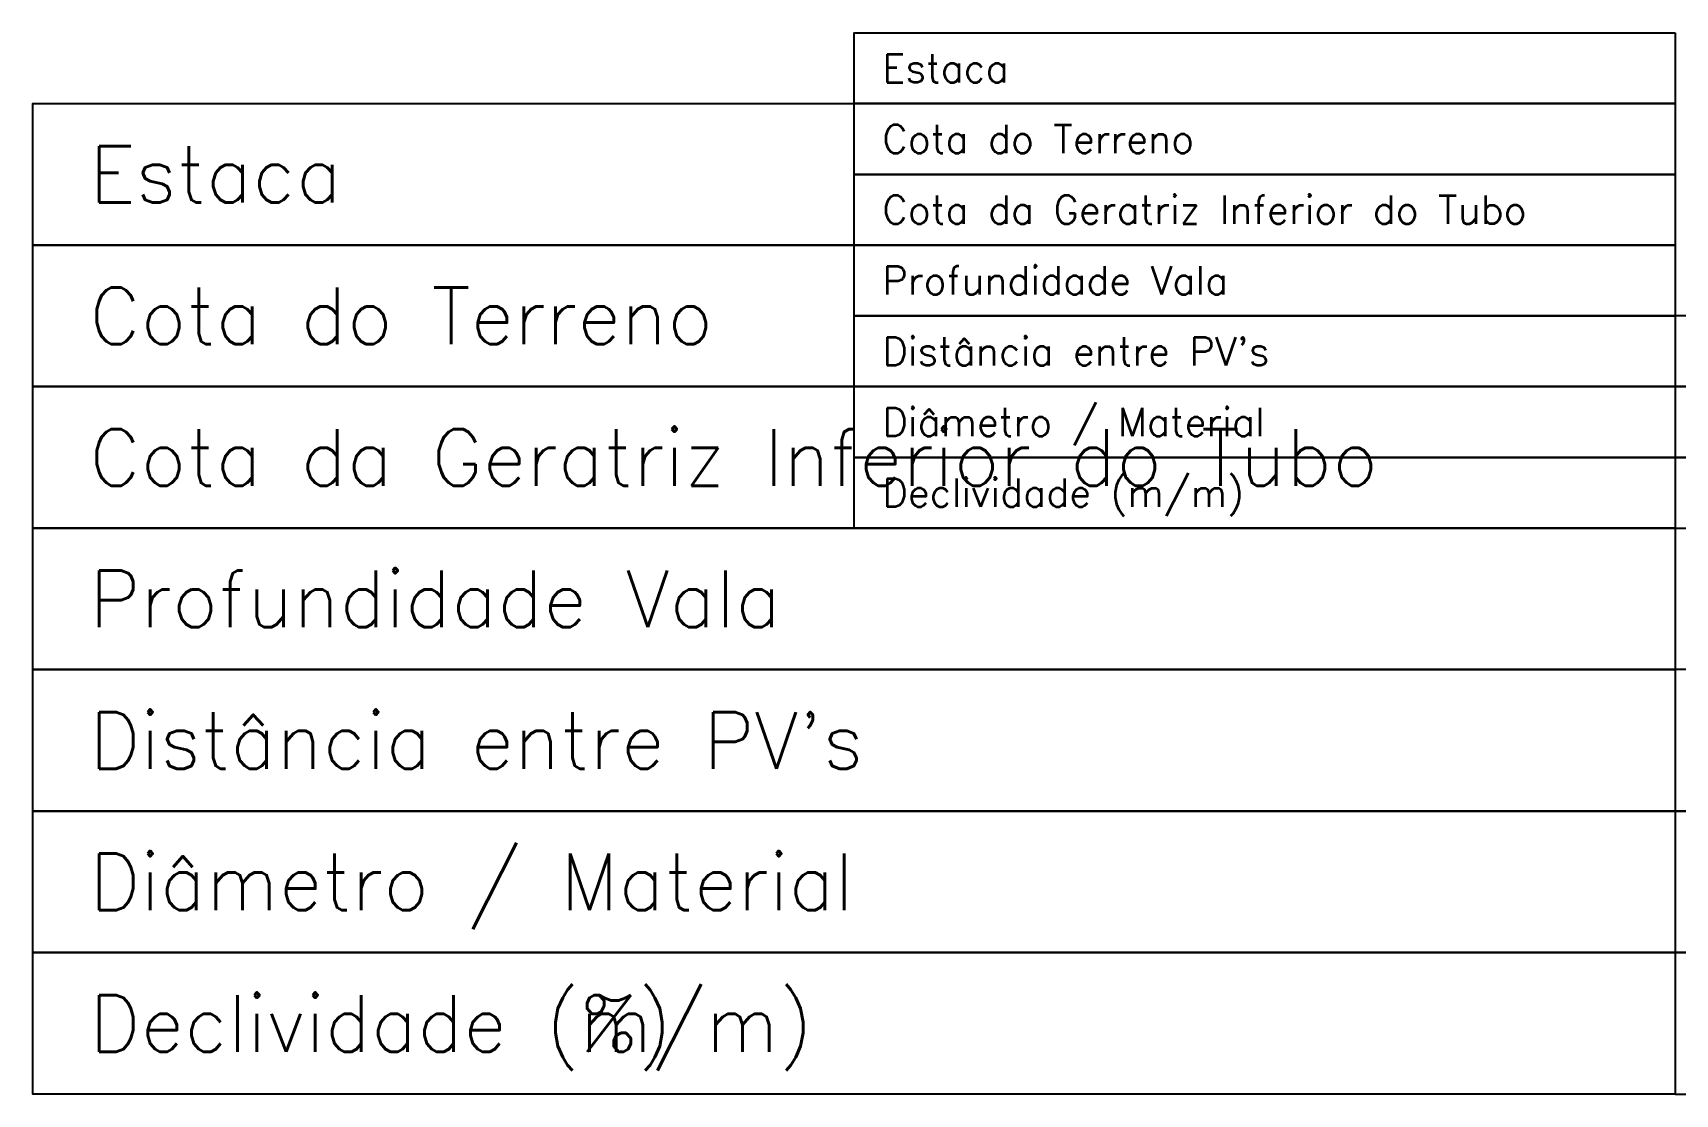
# Model space of a CAD drawing. Extents: x -160 to 364724, y -100 to 7353297.
# Drawn here: x -160 to -15, y -100 to -6.2 of the extents above; entities that cross this region are included whole.
import ezdxf
from ezdxf.enums import TextEntityAlignment as Align

# ---------------------------------------------------------------- set-up
doc = ezdxf.new("R2010")
doc.units = 0
doc.header["$LTSCALE"] = 5
doc.layers.add('PS_PERFIL_COTA_LIN', color=7, linetype='Continuous')
doc.layers.add('PS_PERFIL_COTA_TXT', color=5, linetype='Continuous')
doc.styles.add('ROMANS', font='ROMANS.shx', dxfattribs={"height": 2})

msp = doc.modelspace()

# ---------------------------------------------------------------- linework, layer by layer
at = {"layer": 'PS_PERFIL_COTA_LIN', "linetype": 'Continuous'}
for points in [[(-15, -6.25), (-15, -12.5), (-87.5, -12.5), (-87.5, -6.25)], [(-15, -6.25), (-15, -12.5), (-87.5, -12.5), (-87.5, -6.25)], [(-15, -6.25), (-15, -12.5), (-87.5, -12.5), (-87.5, -6.25)], [(-15, -6.25), (-15, -12.5), (-87.5, -12.5), (-87.5, -6.25)], [(-15, -6.25), (-15, -12.5), (-87.5, -12.5), (-87.5, -6.25)], [(-15, -6.25), (-15, -12.5), (-87.5, -12.5), (-87.5, -6.25)], [(-15, -6.25), (-15, -12.5), (-87.5, -12.5), (-87.5, -6.25)], [(-15, -12.5), (-15, -25), (-160, -25), (-160, -12.5)], [(-15, -12.5), (-15, -25), (-160, -25), (-160, -12.5)], [(-15, -12.5), (-15, -18.75), (-87.5, -18.75), (-87.5, -12.5)], [(-15, -12.5), (-15, -18.75), (-87.5, -18.75), (-87.5, -12.5)], [(-15, -12.5), (-15, -18.75), (-87.5, -18.75), (-87.5, -12.5)], [(-15, -12.5), (-15, -18.75), (-87.5, -18.75), (-87.5, -12.5)], [(-15, -12.5), (-15, -18.75), (-87.5, -18.75), (-87.5, -12.5)], [(-15, -12.5), (-15, -18.75), (-87.5, -18.75), (-87.5, -12.5)], [(-15, -12.5), (-15, -18.75), (-87.5, -18.75), (-87.5, -12.5)], [(-15, -18.75), (-15, -25), (-87.5, -25), (-87.5, -18.75)], [(-15, -18.75), (-15, -25), (-87.5, -25), (-87.5, -18.75)], [(-15, -18.75), (-15, -25), (-87.5, -25), (-87.5, -18.75)], [(-15, -18.75), (-15, -25), (-87.5, -25), (-87.5, -18.75)], [(-15, -18.75), (-15, -25), (-87.5, -25), (-87.5, -18.75)], [(-15, -18.75), (-15, -25), (-87.5, -25), (-87.5, -18.75)], [(-15, -18.75), (-15, -25), (-87.5, -25), (-87.5, -18.75)], [(-15, -25), (-15, -37.5), (-160, -37.5), (-160, -25)], [(-15, -25), (-15, -37.5), (-160, -37.5), (-160, -25)], [(-15, -25), (-15, -31.25), (-87.5, -31.25), (-87.5, -25)], [(-15, -25), (-15, -31.25), (-87.5, -31.25), (-87.5, -25)], [(-15, -25), (-15, -31.25), (-87.5, -31.25), (-87.5, -25)], [(-15, -25), (-15, -31.25), (-87.5, -31.25), (-87.5, -25)], [(-15, -25), (-15, -31.25), (-87.5, -31.25), (-87.5, -25)], [(-15, -25), (-15, -31.25), (-87.5, -31.25), (-87.5, -25)], [(-15, -25), (-15, -31.25), (-87.5, -31.25), (-87.5, -25)], [(-15, -31.25), (-15, -37.5), (-87.5, -37.5), (-87.5, -31.25)], [(-15, -31.25), (-15, -37.5), (-87.5, -37.5), (-87.5, -31.25)], [(-15, -31.25), (-15, -37.5), (-87.5, -37.5), (-87.5, -31.25)], [(-15, -31.25), (-15, -37.5), (-87.5, -37.5), (-87.5, -31.25)], [(-15, -31.25), (-15, -37.5), (-87.5, -37.5), (-87.5, -31.25)], [(-15, -31.25), (-15, -37.5), (-87.5, -37.5), (-87.5, -31.25)], [(-15, -31.25), (-15, -37.5), (-87.5, -37.5), (-87.5, -31.25)], [(-15, -31.25), (-15, -37.5), (5, -37.5), (5, -31.25)], [(-15, -31.25), (-15, -37.5), (5, -37.5), (5, -31.25)], [(-15, -31.25), (-15, -37.5), (5, -37.5), (5, -31.25)], [(-15, -31.25), (-15, -37.5), (5, -37.5), (5, -31.25)], [(-15, -31.25), (-15, -37.5), (5, -37.5), (5, -31.25)], [(-15, -31.25), (-15, -37.5), (5, -37.5), (5, -31.25)], [(-15, -31.25), (-15, -37.5), (5, -37.5), (5, -31.25)], [(-15, -37.5), (-15, -50), (-160, -50), (-160, -37.5)], [(-15, -37.5), (-15, -50), (-160, -50), (-160, -37.5)], [(-15, -37.5), (-15, -43.75), (-87.5, -43.75), (-87.5, -37.5)], [(-15, -37.5), (-15, -43.75), (-87.5, -43.75), (-87.5, -37.5)], [(-15, -37.5), (-15, -43.75), (-87.5, -43.75), (-87.5, -37.5)], [(-15, -37.5), (-15, -43.75), (-87.5, -43.75), (-87.5, -37.5)], [(-15, -37.5), (-15, -43.75), (-87.5, -43.75), (-87.5, -37.5)], [(-15, -37.5), (-15, -43.75), (-87.5, -43.75), (-87.5, -37.5)], [(-15, -37.5), (-15, -43.75), (-87.5, -43.75), (-87.5, -37.5)], [(-15, -37.5), (-15, -43.75), (5, -43.75), (5, -37.5)], [(-15, -37.5), (-15, -43.75), (5, -43.75), (5, -37.5)], [(-15, -37.5), (-15, -43.75), (5, -43.75), (5, -37.5)], [(-15, -37.5), (-15, -43.75), (5, -43.75), (5, -37.5)], [(-15, -37.5), (-15, -43.75), (5, -43.75), (5, -37.5)], [(-15, -37.5), (-15, -43.75), (5, -43.75), (5, -37.5)], [(-15, -37.5), (-15, -43.75), (5, -43.75), (5, -37.5)], [(-15, -43.75), (-15, -50), (-87.5, -50), (-87.5, -43.75)], [(-15, -43.75), (-15, -50), (-87.5, -50), (-87.5, -43.75)], [(-15, -43.75), (-15, -50), (-87.5, -50), (-87.5, -43.75)], [(-15, -43.75), (-15, -50), (-87.5, -50), (-87.5, -43.75)], [(-15, -43.75), (-15, -50), (-87.5, -50), (-87.5, -43.75)], [(-15, -43.75), (-15, -50), (-87.5, -50), (-87.5, -43.75)], [(-15, -43.75), (-15, -50), (-87.5, -50), (-87.5, -43.75)], [(-15, -43.75), (-15, -50), (5, -50), (5, -43.75)], [(-15, -43.75), (-15, -50), (5, -50), (5, -43.75)], [(-15, -43.75), (-15, -50), (5, -50), (5, -43.75)], [(-15, -43.75), (-15, -50), (5, -50), (5, -43.75)], [(-15, -43.75), (-15, -50), (5, -50), (5, -43.75)], [(-15, -43.75), (-15, -50), (5, -50), (5, -43.75)], [(-15, -43.75), (-15, -50), (5, -50), (5, -43.75)], [(-15, -50), (-15, -62.5), (-160, -62.5), (-160, -50)], [(-15, -50), (-15, -62.5), (-160, -62.5), (-160, -50)], [(-15, -62.5), (-15, -75), (-160, -75), (-160, -62.5)], [(-15, -62.5), (-15, -75), (-160, -75), (-160, -62.5)], [(-15, -62.5), (-15, -75), (5, -75), (5, -62.5)], [(-15, -62.5), (-15, -75), (5, -75), (5, -62.5)], [(-15, -75), (-15, -87.5), (-160, -87.5), (-160, -75)], [(-15, -75), (-15, -87.5), (-160, -87.5), (-160, -75)], [(-15, -75), (-15, -87.5), (5, -87.5), (5, -75)], [(-15, -75), (-15, -87.5), (5, -87.5), (5, -75)], [(-15, -87.5), (-15, -100), (-160, -100), (-160, -87.5)], [(-15, -87.5), (-15, -100), (-160, -100), (-160, -87.5)], [(-15, -87.5), (-15, -100), (5, -100), (5, -87.5)], [(-15, -87.5), (-15, -100), (5, -100), (5, -87.5)]]:
    msp.add_lwpolyline(points, close=True, dxfattribs=at)

# ---------------------------------------------------------------- texts
at = {"layer": 'PS_PERFIL_COTA_TXT', "style": 'ROMANS'}
for s, height, p in [('Estaca', 2.5, (-85, -9.375)), ('Estaca', 2.5, (-85, -9.375)), ('Estaca', 2.5, (-85, -9.375)), ('Estaca', 2.5, (-85, -9.375)), ('Estaca', 2.5, (-85, -9.375)), ('Estaca', 2.5, (-85, -9.375)), ('Estaca', 2.5, (-85, -9.375)), ('Cota do Terreno', 2.5, (-85, -15.625)), ('Cota do Terreno', 2.5, (-85, -15.625)), ('Cota do Terreno', 2.5, (-85, -15.625)), ('Cota do Terreno', 2.5, (-85, -15.625)), ('Cota do Terreno', 2.5, (-85, -15.625)), ('Cota do Terreno', 2.5, (-85, -15.625)), ('Cota do Terreno', 2.5, (-85, -15.625)), ('Estaca', 5, (-155, -18.75)), ('Estaca', 5, (-155, -18.75)), ('Cota da Geratriz Inferior do Tubo', 2.5, (-85, -21.875)), ('Cota da Geratriz Inferior do Tubo', 2.5, (-85, -21.875)), ('Cota da Geratriz Inferior do Tubo', 2.5, (-85, -21.875)), ('Cota da Geratriz Inferior do Tubo', 2.5, (-85, -21.875)), ('Cota da Geratriz Inferior do Tubo', 2.5, (-85, -21.875)), ('Cota da Geratriz Inferior do Tubo', 2.5, (-85, -21.875)), ('Cota da Geratriz Inferior do Tubo', 2.5, (-85, -21.875)), ('Profundidade Vala', 2.5, (-85, -28.125)), ('Profundidade Vala', 2.5, (-85, -28.125)), ('Profundidade Vala', 2.5, (-85, -28.125)), ('Profundidade Vala', 2.5, (-85, -28.125)), ('Profundidade Vala', 2.5, (-85, -28.125)), ('Profundidade Vala', 2.5, (-85, -28.125)), ('Profundidade Vala', 2.5, (-85, -28.125)), ('Cota do Terreno', 5, (-155, -31.25)), ('Cota do Terreno', 5, (-155, -31.25)), ("Distância entre PV's", 2.5, (-85, -34.375)), ("Distância entre PV's", 2.5, (-85, -34.375)), ("Distância entre PV's", 2.5, (-85, -34.375)), ("Distância entre PV's", 2.5, (-85, -34.375)), ("Distância entre PV's", 2.5, (-85, -34.375)), ("Distância entre PV's", 2.5, (-85, -34.375)), ("Distância entre PV's", 2.5, (-85, -34.375)), ('Diâmetro / Material', 2.5, (-85, -40.625)), ('Diâmetro / Material', 2.5, (-85, -40.625)), ('Diâmetro / Material', 2.5, (-85, -40.625)), ('Diâmetro / Material', 2.5, (-85, -40.625)), ('Diâmetro / Material', 2.5, (-85, -40.625)), ('Diâmetro / Material', 2.5, (-85, -40.625)), ('Diâmetro / Material', 2.5, (-85, -40.625)), ('Cota da Geratriz Inferior do Tubo', 5, (-155, -43.75)), ('Cota da Geratriz Inferior do Tubo', 5, (-155, -43.75)), ('Declividade (m/m)', 2.5, (-85, -46.875)), ('Declividade (m/m)', 2.5, (-85, -46.875)), ('Declividade (m/m)', 2.5, (-85, -46.875)), ('Declividade (m/m)', 2.5, (-85, -46.875)), ('Declividade (m/m)', 2.5, (-85, -46.875)), ('Declividade (m/m)', 2.5, (-85, -46.875)), ('Declividade (m/m)', 2.5, (-85, -46.875)), ('Profundidade Vala', 5, (-155, -56.25)), ('Profundidade Vala', 5, (-155, -56.25)), ("Distância entre PV's", 5, (-155, -68.75)), ("Distância entre PV's", 5, (-155, -68.75)), ('Diâmetro / Material', 5, (-155, -81.25)), ('Diâmetro / Material', 5, (-155, -81.25)), ('Declividade (%)', 5, (-155, -93.75)), ('Declividade (m/m)', 5, (-155, -93.75))]:
    msp.add_text(s, height=height, dxfattribs=at).set_placement(p, align=Align.MIDDLE_LEFT)

doc.saveas('drawing.dxf')
